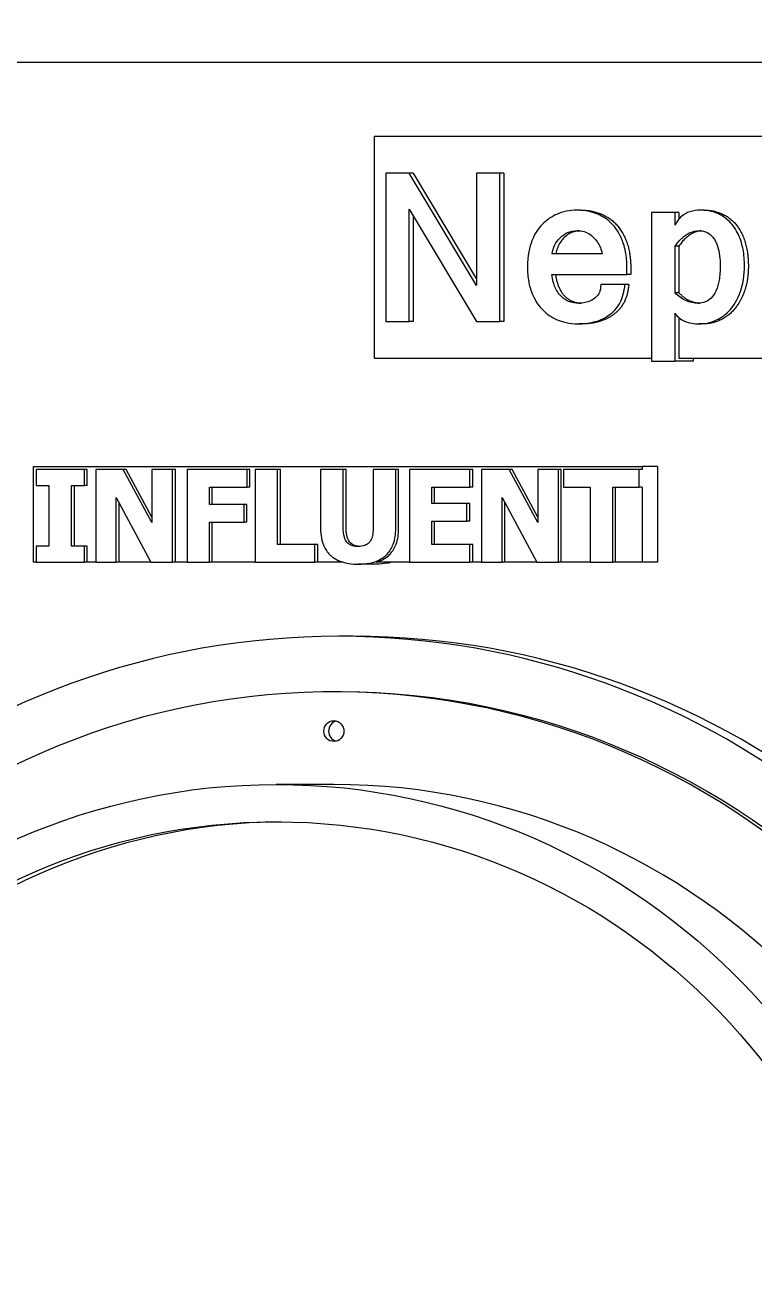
# Model space of a CAD drawing. Header units: inches. Extents: x 17 to 469, y 7 to 301.
# Drawn here: x 352.999 to 355.456, y 118.257 to 122.491 of the extents above; entities that cross this region are included whole.
import ezdxf

# ---------------------------------------------------------------- set-up
doc = ezdxf.new("R2010")
doc.units = ezdxf.units.IN
doc.header["$LTSCALE"] = 14
doc.header["$MEASUREMENT"] = 0
doc.layers.add('Dimension (ANSI)', color=7, linetype='Continuous', lineweight=25)
doc.layers.add('Visible (ANSI)', color=7, linetype='Continuous', lineweight=50)
doc.styles.add('MEMCOR Medium', font='arial.ttf')
doc.dimstyles.new('Default (ANSI)', dxfattribs={"dimscale": 14, "dimtxt": 0.15, "dimasz": 0.098425, "dimexe": 0.125, "dimexo": 0.0625, "dimgap": 0.031496, "dimtad": 0, "dimtih": 1, "dimtoh": 1, "dimdec": 4, "dimrnd": 1e-08, "dimzin": 3, "dimdsep": 46, "dimlunit": 5, "dimtxsty": 'MEMCOR Medium', "dimcen": 0.09, "dimdle": 0.393701, "dimclrd": 256, "dimclre": 256, "dimclrt": 256, "dimadec": 0, "dimazin": 1, "dimtfac": 0.8, "dimtofl": 0, "dimtmove": 0, "dimatfit": 3, "dimfxl": 1, "dimfrac": 1, "dimtolj": 1, "dimtzin": 4, "dimlwd": -1, "dimlwe": -1, "dimarcsym": 0})

# ---------------------------------------------------------------- blocks, each defined once
blk = doc.blocks.new('*D18')
at = {"layer": 'Defpoints', "color": 0, "transparency": 16777216}
for p in [(361.7677, 145.3089), (291.8161, 55.5849), (348.2608, 55.5849)]:
    blk.add_point(p, dxfattribs=at)
at = {"layer": 'Dimension (ANSI)', "transparency": 16777216}
for p, q in [((360.8927, 145.3089), (290.0661, 145.3089)), ((291.8161, 143.9309), (291.8161, 98.6436)), ((291.8161, 56.9628), (291.8161, 84.303)), ((347.3858, 55.5849), (290.0661, 55.5849))]:
    blk.add_line(p, q, dxfattribs=at)
for points in [[(291.5864, 143.9309), (292.0457, 143.9309), (291.8161, 145.3089)], [(291.5864, 56.9628), (292.0457, 56.9628), (291.8161, 55.5849)]]:
    blk.add_solid(points, dxfattribs=at)
at = {"layer": 'Dimension (ANSI)', "transparency": 16777216, "char_height": 2.1, "attachment_point": 5, "style": 'MEMCOR Medium'}
for s, insert in [('\\A1; \\fArial|b0|i0;89{\\H0.8x;\\S3#4;} in', (291.8161, 93.6305)), ('\\A1;[2279.0 mm]{\\P\\fArial|b0|i0;SHIPPING HEIGHT\\P\\fArial|b0|i0;REF.}', (291.8161, 86.4602))]:
    blk.add_mtext(s, dxfattribs=dict(at, insert=insert))

msp = doc.modelspace()

# ---------------------------------------------------------------- linework, layer by layer
at = {"layer": 'Visible (ANSI)', "linetype": 'Continuous', "lineweight": 18}
for p, q in [((351.55053, 122.36635), (362.96053, 122.36635)), ((354.17664, 122.11635), (360.33442, 122.11635)), ((354.17664, 121.36635), (354.17664, 122.11635)), ((354.21551, 121.99135), (354.21551, 121.49135)), ((354.29373, 121.99135), (354.21551, 121.99135)), ((354.30667, 121.99135), (354.29373, 121.99135)), ((354.52103, 121.6123), (354.29373, 121.99135)), ((354.30667, 121.99135), (354.52103, 121.63388)), ((354.59973, 121.99135), (354.52103, 121.99135)), ((354.52103, 121.99135), (354.52103, 121.6123)), ((354.61268, 121.99135), (354.59973, 121.99135)), ((354.59973, 121.49135), (354.59973, 121.99135)), ((354.61268, 121.99135), (354.61268, 121.49135)), ((354.29373, 121.8699), (354.52103, 121.49135)), ((354.29373, 121.49135), (354.29373, 121.8699)), ((354.30667, 121.84834), (354.30667, 121.49135)), ((354.87301, 121.86686), (354.86007, 121.86686)), ((355.19031, 121.85876), (355.11063, 121.85876)), ((355.11063, 121.85876), (355.11063, 121.35775)), ((355.19031, 121.81676), (355.19031, 121.85876)), ((355.20325, 121.85876), (355.19031, 121.85876)), ((355.20325, 121.85876), (355.20325, 121.83647)), ((355.2888, 121.86686), (355.27586, 121.86686)), ((355.19031, 121.58801), (355.19031, 121.7454)), ((355.20325, 121.7454), (355.19031, 121.7454)), ((355.20325, 121.7454), (355.20325, 121.58801)), ((354.94464, 121.71909), (354.7755, 121.71909)), ((355.02774, 121.64975), (355.02774, 121.67455)), ((355.04068, 121.67455), (355.04068, 121.64975)), ((354.77453, 121.64975), (355.02774, 121.64975)), ((355.02138, 121.61585), (354.93975, 121.61585)), ((355.03433, 121.61585), (355.02138, 121.61585)), ((355.04068, 121.64975), (355.02774, 121.64975)), ((355.20325, 121.58801), (355.19031, 121.58801)), ((354.21551, 121.49135), (354.29373, 121.49135)), ((354.30667, 121.49135), (354.29373, 121.49135)), ((354.52103, 121.49135), (354.59973, 121.49135)), ((354.61268, 121.49135), (354.59973, 121.49135)), ((355.19031, 121.35775), (355.19031, 121.51919)), ((355.20325, 121.50398), (355.20325, 121.36635)), ((354.87888, 121.48326), (354.86594, 121.48326)), ((355.28489, 121.48326), (355.27195, 121.48326)), ((355.11063, 121.36635), (354.17664, 121.36635)), ((360.33442, 121.36635), (355.20325, 121.36635)), ((355.25178, 121.36635), (355.25178, 121.35775)), ((355.11063, 121.35775), (355.19031, 121.35775)), ((355.25178, 121.35775), (355.19031, 121.35775)), ((353.0264, 121.00135), (355.07899, 121.00135)), ((353.0264, 120.67885), (353.0264, 121.00135)), ((353.19849, 120.99185), (353.03581, 120.99185)), ((353.03581, 120.99185), (353.03581, 120.93732)), ((353.20819, 120.99185), (353.19849, 120.99185)), ((353.19849, 120.93732), (353.19849, 120.99185)), ((353.20819, 120.93732), (353.20819, 120.99185)), ((353.3297, 120.99185), (353.2366, 120.99185)), ((353.2366, 120.99185), (353.2366, 120.67885)), ((353.3394, 120.99185), (353.3297, 120.99185)), ((353.42623, 120.81253), (353.3297, 120.99185)), ((353.42623, 120.83056), (353.3394, 120.99185)), ((353.49557, 120.99185), (353.42623, 120.99185)), ((353.42623, 120.99185), (353.42623, 120.81253)), ((353.50527, 120.99185), (353.49557, 120.99185)), ((353.49557, 120.67885), (353.49557, 120.99185)), ((353.50527, 120.67885), (353.50527, 120.99185)), ((353.74707, 120.99185), (353.5447, 120.99185)), ((353.5447, 120.99185), (353.5447, 120.67885)), ((353.75678, 120.99185), (353.74707, 120.99185)), ((353.74707, 120.93225), (353.74707, 120.99185)), ((353.75678, 120.93225), (353.75678, 120.99185)), ((353.84986, 120.99185), (353.77391, 120.99185)), ((353.77391, 120.99185), (353.77391, 120.67885)), ((353.85957, 120.99185), (353.84986, 120.99185)), ((353.84986, 120.73846), (353.84986, 120.99185)), ((353.85957, 120.73846), (353.85957, 120.99185)), ((354.07099, 120.99185), (353.99504, 120.99185)), ((353.99504, 120.99185), (353.99504, 120.79198)), ((354.08069, 120.99185), (354.07099, 120.99185)), ((354.07099, 120.79655), (354.07099, 120.99185)), ((354.08069, 120.79655), (354.08069, 120.99185)), ((354.24837, 120.99185), (354.17242, 120.99185)), ((354.17242, 120.99185), (354.17242, 120.79655)), ((354.25808, 120.99185), (354.24837, 120.99185)), ((354.24837, 120.79223), (354.24837, 120.99185)), ((354.25808, 120.79223), (354.25808, 120.99185)), ((354.49865, 120.99185), (354.29432, 120.99185)), ((354.29432, 120.99185), (354.29432, 120.67885)), ((354.50836, 120.99185), (354.49865, 120.99185)), ((354.49865, 120.93225), (354.49865, 120.99185)), ((354.50836, 120.93225), (354.50836, 120.99185)), ((354.63084, 120.99185), (354.53774, 120.99185)), ((354.53774, 120.99185), (354.53774, 120.67885)), ((354.64055, 120.99185), (354.63084, 120.99185)), ((354.72737, 120.81253), (354.63084, 120.99185)), ((354.72737, 120.83056), (354.64055, 120.99185)), ((354.79671, 120.99185), (354.72737, 120.99185)), ((354.72737, 120.99185), (354.72737, 120.81253)), ((354.80642, 120.99185), (354.79671, 120.99185)), ((354.79671, 120.67885), (354.79671, 120.99185)), ((354.80642, 120.67885), (354.80642, 120.99185)), ((355.06929, 120.99185), (354.81448, 120.99185)), ((354.81448, 120.99185), (354.81448, 120.93225)), ((355.07899, 120.99185), (355.06929, 120.99185)), ((355.06929, 120.93225), (355.06929, 120.99185)), ((355.07899, 121.00135), (355.07899, 120.99185)), ((355.13076, 121.00135), (355.07899, 121.00135)), ((355.13076, 121.00135), (355.13076, 120.67885)), ((353.03581, 120.93732), (353.07917, 120.93732)), ((353.07917, 120.93732), (353.07917, 120.73339)), ((353.15512, 120.93732), (353.19849, 120.93732)), ((353.15512, 120.73339), (353.15512, 120.93732)), ((353.16483, 120.73339), (353.16483, 120.93732)), ((353.20819, 120.93732), (353.19849, 120.93732)), ((353.30593, 120.89699), (353.42256, 120.67885)), ((353.30593, 120.67885), (353.30593, 120.89699)), ((353.62016, 120.93225), (353.74707, 120.93225)), ((353.62016, 120.87315), (353.62016, 120.93225)), ((353.62987, 120.87315), (353.62987, 120.93225)), ((353.75678, 120.93225), (353.74707, 120.93225)), ((354.36978, 120.87721), (354.36978, 120.93225)), ((354.36978, 120.93225), (354.49865, 120.93225)), ((354.37949, 120.87721), (354.37949, 120.93225)), ((354.50836, 120.93225), (354.49865, 120.93225)), ((354.60708, 120.67885), (354.60708, 120.89699)), ((354.60708, 120.89699), (354.7237, 120.67885)), ((354.81448, 120.93225), (354.90391, 120.93225)), ((354.90391, 120.93225), (354.90391, 120.67885)), ((354.97986, 120.93225), (355.06929, 120.93225)), ((354.97986, 120.67885), (354.97986, 120.93225)), ((354.98957, 120.67885), (354.98957, 120.93225)), ((355.07899, 120.93225), (355.06929, 120.93225)), ((355.07899, 120.93225), (355.07899, 120.67885)), ((353.31564, 120.67885), (353.31564, 120.87884)), ((353.73703, 120.87315), (353.62016, 120.87315)), ((353.73703, 120.81354), (353.73703, 120.87315)), ((353.74673, 120.87315), (353.73703, 120.87315)), ((353.74673, 120.81354), (353.74673, 120.87315)), ((354.48861, 120.87721), (354.36978, 120.87721)), ((354.49831, 120.87721), (354.48861, 120.87721)), ((354.48861, 120.8176), (354.48861, 120.87721)), ((354.49831, 120.8176), (354.49831, 120.87721)), ((354.61678, 120.67885), (354.61678, 120.87884)), ((353.62016, 120.67885), (353.62016, 120.81354)), ((353.62016, 120.81354), (353.73703, 120.81354)), ((353.62987, 120.67885), (353.62987, 120.81354)), ((353.74673, 120.81354), (353.73703, 120.81354)), ((354.36978, 120.8176), (354.48861, 120.8176)), ((354.36978, 120.73846), (354.36978, 120.8176)), ((354.37949, 120.73846), (354.37949, 120.8176)), ((354.49831, 120.8176), (354.48861, 120.8176)), ((353.03581, 120.73339), (353.03581, 120.67885)), ((353.07917, 120.73339), (353.03581, 120.73339)), ((353.19849, 120.73339), (353.15512, 120.73339)), ((353.19849, 120.67885), (353.19849, 120.73339)), ((353.20819, 120.73339), (353.19849, 120.73339)), ((353.20819, 120.67885), (353.20819, 120.73339)), ((353.97555, 120.73846), (353.84986, 120.73846)), ((353.98526, 120.73846), (353.97555, 120.73846)), ((353.97555, 120.67885), (353.97555, 120.73846)), ((353.98526, 120.67885), (353.98526, 120.73846)), ((354.49865, 120.73846), (354.36978, 120.73846)), ((354.50836, 120.73846), (354.49865, 120.73846)), ((354.49865, 120.67885), (354.49865, 120.73846)), ((354.50836, 120.67885), (354.50836, 120.73846)), ((353.03581, 120.67885), (353.0264, 120.67885)), ((353.03581, 120.67885), (353.19849, 120.67885)), ((353.20819, 120.67885), (353.19849, 120.67885)), ((353.2366, 120.67885), (353.20819, 120.67885)), ((353.2366, 120.67885), (353.30593, 120.67885)), ((353.31564, 120.67885), (353.30593, 120.67885)), ((353.42256, 120.67885), (353.31564, 120.67885)), ((353.42256, 120.67885), (353.49557, 120.67885)), ((353.50527, 120.67885), (353.49557, 120.67885)), ((353.5447, 120.67885), (353.50527, 120.67885)), ((353.5447, 120.67885), (353.62016, 120.67885)), ((353.62987, 120.67885), (353.62016, 120.67885)), ((353.77391, 120.67885), (353.62987, 120.67885)), ((353.77391, 120.67885), (353.97555, 120.67885)), ((353.98526, 120.67885), (353.97555, 120.67885)), ((354.07102, 120.67885), (353.98526, 120.67885)), ((354.18317, 120.67226), (354.1217, 120.67226)), ((354.29432, 120.67885), (354.18268, 120.67885)), ((354.29432, 120.67885), (354.49865, 120.67885)), ((354.50836, 120.67885), (354.49865, 120.67885)), ((354.53774, 120.67885), (354.50836, 120.67885)), ((354.53774, 120.67885), (354.60708, 120.67885)), ((354.61678, 120.67885), (354.60708, 120.67885)), ((354.7237, 120.67885), (354.61678, 120.67885)), ((354.7237, 120.67885), (354.79671, 120.67885)), ((354.80642, 120.67885), (354.79671, 120.67885)), ((354.90391, 120.67885), (354.80642, 120.67885)), ((354.90391, 120.67885), (354.97986, 120.67885)), ((354.98957, 120.67885), (354.97986, 120.67885)), ((355.07899, 120.67885), (354.98957, 120.67885)), ((355.08223, 120.67885), (355.07899, 120.67885)), ((355.13076, 120.67885), (355.08223, 120.67885)), ((354.10446, 120.42885), (354.05593, 120.42885)), ((354.05593, 120.24135), (354.03976, 120.24135)), ((354.03976, 119.92885), (353.84564, 119.92885))]:
    msp.add_line(p, q, dxfattribs=at)
for centre, major_axis, start_param, end_param in [((354.05593, 117.61635), (0, 2.8125), 3.6175293, 8.9488413), ((354.10446, 117.61635), (0, 2.8125), 3.6175293, 6.2831853), ((354.03976, 117.61635), (0, -2.625), 0.0653793, 6.1483141), ((354.05593, 117.61635), (0, 2.625), 3.2005798, 6.2831853), ((354.05593, 120.10875), (0, 0.035), 0.2415834, 2.9000092), ((354.03976, 117.61635), (0, 2.3125), 3.1415927, 6.2831853), ((353.87799, 117.61635), (0, 2.18642), 0.0076596, 3.1339331)]:
    msp.add_ellipse(centre, major_axis=major_axis, ratio=0.9659258, start_param=start_param, end_param=end_param, dxfattribs=at)
for centre, major_axis in [((354.03976, 120.10875), (0, -0.035)), ((353.84564, 117.61635), (0, 2.3125)), ((353.84564, 117.61635), (0, 2.18642))]:
    msp.add_ellipse(centre, major_axis=major_axis, ratio=0.9659258, dxfattribs=at)
for points, degree, knots in [([(354.86007, 121.86686), (354.84799, 121.86686), (354.83598, 121.86575), (354.81126, 121.86068), (354.80037, 121.85688), (354.77254, 121.84448), (354.75611, 121.83316), (354.7306, 121.80649), (354.71774, 121.78925), (354.69923, 121.74202), (354.6924, 121.71369), (354.6924, 121.67506)], 3, [-1.4919316, -1.4919316, -1.4919316, -1.4919316, -1.2903014, -1.2903014, -1.0712515, -1.0712515, -0.6411915, -0.6411915, -0.2943902, -0.2943902, 0, 0, 0, 0]), ([(355.02774, 121.67455), (355.02774, 121.69203), (355.02635, 121.70956), (355.0192, 121.74711), (355.01363, 121.76199), (354.99977, 121.79374), (354.98816, 121.80944), (354.96342, 121.83507), (354.94751, 121.84582), (354.91394, 121.86011), (354.8914, 121.86686), (354.86007, 121.86686)], 3, [-0.95374288, -0.95374288, -0.95374288, -0.95374288, -0.86423892, -0.86423892, -0.75775194, -0.75775194, -0.52950742, -0.52950742, -0.24718032, -0.24718032, 0, 0, 0, 0]), ([(355.27586, 121.86686), (355.2638, 121.86686), (355.25168, 121.86535), (355.23, 121.85805), (355.22069, 121.8529), (355.20317, 121.83776), (355.19593, 121.82784), (355.19031, 121.81676)], 3, [-0.27518447, -0.27518447, -0.27518447, -0.27518447, -0.18002451, -0.18002451, -0.0953991, -0.0953991, 0, 0, 0, 0]), ([(355.42446, 121.67809), (355.42446, 121.69718), (355.42291, 121.71627), (355.41678, 121.74831), (355.41242, 121.76611), (355.39639, 121.80084), (355.38642, 121.81578), (355.35913, 121.84281), (355.34403, 121.85107), (355.31467, 121.86363), (355.29544, 121.86686), (355.27586, 121.86686)], 3, [-0.55895589, -0.55895589, -0.55895589, -0.55895589, -0.42730196, -0.42730196, -0.33362764, -0.33362764, -0.25055777, -0.25055777, -0.15451105, -0.15451105, 0, 0, 0, 0]), ([(354.7755, 121.71909), (354.77728, 121.72965), (354.78034, 121.73987), (354.78956, 121.75855), (354.79539, 121.76666), (354.81031, 121.78153), (354.81869, 121.78724), (354.8381, 121.79558), (354.84893, 121.79753), (354.86007, 121.79753)], 3, [-0.31166749, -0.31166749, -0.31166749, -0.31166749, -0.23705054, -0.23705054, -0.16576507, -0.16576507, -0.0878526, -0.0878526, 0, 0, 0, 0]), ([(354.86655, 121.7973), (354.83839, 121.79532), (354.79431, 121.75401), (354.78844, 121.71909)], 2, [0.1016241, 0.1016241, 0.1016241, 1, 2, 2, 2]), ([(354.86007, 121.79753), (354.868, 121.79753), (354.87586, 121.79655), (354.89077, 121.79217), (354.89759, 121.78896), (354.9157, 121.77668), (354.92384, 121.76628), (354.93659, 121.74696), (354.94174, 121.73346), (354.94464, 121.71909)], 3, [-0.25145744, -0.25145744, -0.25145744, -0.25145744, -0.21404187, -0.21404187, -0.17828382, -0.17828382, -0.11189925, -0.11189925, 0, 0, 0, 0]), ([(355.19031, 121.7454), (355.19748, 121.75573), (355.20566, 121.76564), (355.22286, 121.78112), (355.23164, 121.78718), (355.25083, 121.79544), (355.2607, 121.79753), (355.27097, 121.79753)], 3, [-0.26084909, -0.26084909, -0.26084909, -0.26084909, -0.1639148, -0.1639148, -0.08102913, -0.08102913, 0, 0, 0, 0]), ([(355.27097, 121.79753), (355.27595, 121.79753), (355.28092, 121.79703), (355.29039, 121.79483), (355.29481, 121.79322), (355.30621, 121.78727), (355.31234, 121.78204), (355.32644, 121.76505), (355.33114, 121.75318), (355.34015, 121.72541), (355.34234, 121.70173), (355.34234, 121.67809)], 3, [-0.34391216, -0.34391216, -0.34391216, -0.34391216, -0.31786711, -0.31786711, -0.29318796, -0.29318796, -0.251195, -0.251195, -0.18010027, -0.18010027, 0, 0, 0, 0]), ([(354.6924, 121.67506), (354.6924, 121.65829), (354.69367, 121.6414), (354.69877, 121.61406), (354.70241, 121.59894), (354.72037, 121.5572), (354.73333, 121.54125), (354.7574, 121.51637), (354.77398, 121.50517), (354.80861, 121.49049), (354.83232, 121.48326), (354.86594, 121.48326)], 3, [-1.1520732, -1.1520732, -1.1520732, -1.1520732, -0.9328917, -0.9328917, -0.7880369, -0.7880369, -0.5752915, -0.5752915, -0.2652163, -0.2652163, 0, 0, 0, 0]), ([(355.34234, 121.67809), (355.34234, 121.66257), (355.34145, 121.64635), (355.33692, 121.6189), (355.33375, 121.60646), (355.3232, 121.58321), (355.31688, 121.57558), (355.30613, 121.56485), (355.29986, 121.56042), (355.28503, 121.55404), (355.27689, 121.55259), (355.26852, 121.55259)], 3, [-0.30290761, -0.30290761, -0.30290761, -0.30290761, -0.23644812, -0.23644812, -0.18377195, -0.18377195, -0.1266776, -0.1266776, -0.06597425, -0.06597425, 0, 0, 0, 0]), ([(355.27195, 121.48326), (355.29046, 121.48326), (355.30836, 121.48665), (355.3384, 121.49956), (355.3553, 121.50915), (355.38279, 121.53783), (355.39645, 121.55557), (355.42088, 121.61701), (355.42446, 121.65004), (355.42446, 121.67809)], 3, [-1.0037119, -1.0037119, -1.0037119, -1.0037119, -0.6558258, -0.6558258, -0.3924925, -0.3924925, -0.2137644, -0.2137644, 0, 0, 0, 0]), ([(354.86594, 121.55259), (354.85433, 121.55259), (354.84282, 121.55435), (354.82491, 121.56155), (354.8155, 121.56648), (354.80026, 121.58168), (354.79233, 121.59096), (354.78236, 121.61485), (354.77604, 121.63143), (354.77453, 121.64975)], 3, [-1.9615665, -1.9615665, -1.9615665, -1.9615665, -1.0582577, -1.0582577, -0.4670175, -0.4670175, -0.1401197, -0.1401197, 0, 0, 0, 0]), ([(354.78747, 121.64975), (354.78893, 121.63204), (354.80458, 121.59105), (354.82902, 121.56524), (354.85707, 121.55371), (354.8722, 121.55279)], 2, [0, 0, 0, 1, 2, 3, 3.8219239, 3.8219239, 3.8219239]), ([(354.86594, 121.48326), (354.88016, 121.48326), (354.89431, 121.48459), (354.91918, 121.48984), (354.93261, 121.49365), (354.95746, 121.50553), (354.9719, 121.51391), (354.99604, 121.53926), (355.0024, 121.55008), (355.01389, 121.57157), (355.01887, 121.59268), (355.02138, 121.61585)], 3, [-0.51058672, -0.51058672, -0.51058672, -0.51058672, -0.39585732, -0.39585732, -0.30581684, -0.30581684, -0.23379286, -0.23379286, -0.17764071, -0.17764071, 0, 0, 0, 0]), ([(354.93975, 121.61585), (354.93927, 121.60501), (354.93785, 121.59558), (354.93466, 121.58771), (354.93227, 121.58194), (354.91969, 121.56898), (354.91201, 121.56387), (354.89468, 121.55639), (354.88177, 121.55259), (354.86594, 121.55259)], 3, [-1.3567512, -1.3567512, -1.3567512, -1.3567512, -0.3873837, -0.3873837, -0.2508201, -0.2508201, -0.1248926, -0.1248926, 0, 0, 0, 0]), ([(355.26852, 121.55259), (355.26121, 121.55259), (355.25394, 121.55329), (355.23978, 121.55627), (355.23302, 121.55848), (355.21274, 121.56767), (355.20077, 121.57687), (355.19031, 121.58801)], 3, [-0.23235467, -0.23235467, -0.23235467, -0.23235467, -0.17463394, -0.17463394, -0.11837707, -0.11837707, 0, 0, 0, 0]), ([(355.19031, 121.51919), (355.1941, 121.51314), (355.19868, 121.50782), (355.20968, 121.49855), (355.21591, 121.49484), (355.2379, 121.48537), (355.25538, 121.48326), (355.27195, 121.48326)], 3, [-0.24235731, -0.24235731, -0.24235731, -0.24235731, -0.1875229, -0.1875229, -0.13070815, -0.13070815, 0, 0, 0, 0]), ([(353.99504, 120.79198), (353.99504, 120.78147), (353.99582, 120.77087), (353.99945, 120.75134), (354.00207, 120.74234), (354.01083, 120.72254), (354.01762, 120.71261), (354.0328, 120.69788), (354.0435, 120.68911), (354.08, 120.67483), (354.10121, 120.67226), (354.1217, 120.67226)], 3, [-0.82187798, -0.82187798, -0.82187798, -0.82187798, -0.6544335, -0.6544335, -0.50490958, -0.50490958, -0.30747841, -0.30747841, -0.16166829, -0.16166829, 0, 0, 0, 0]), ([(354.1217, 120.73187), (354.11664, 120.73187), (354.11148, 120.73229), (354.10223, 120.73433), (354.09806, 120.73579), (354.09012, 120.74022), (354.08658, 120.74317), (354.08096, 120.75021), (354.07781, 120.75528), (354.072, 120.77362), (354.07099, 120.78555), (354.07099, 120.79655)], 3, [-0.35781975, -0.35781975, -0.35781975, -0.35781975, -0.28180287, -0.28180287, -0.21609433, -0.21609433, -0.14668132, -0.14668132, -0.08378729, -0.08378729, 0, 0, 0, 0]), ([(354.12654, 120.732), (354.12307, 120.7322), (354.1196, 120.73264), (354.11194, 120.73433), (354.10776, 120.73579), (354.09983, 120.74022), (354.09628, 120.74317), (354.09066, 120.75021), (354.08752, 120.75528), (354.0817, 120.77362), (354.08069, 120.78555), (354.08069, 120.79655)], 3, [-0.33356723, -0.33356723, -0.33356723, -0.33356723, -0.28180287, -0.28180287, -0.21609433, -0.21609433, -0.14668132, -0.14668132, -0.08378729, -0.08378729, 0, 0, 0, 0]), ([(354.17242, 120.79655), (354.17242, 120.78897), (354.17196, 120.78111), (354.16967, 120.76763), (354.16805, 120.76152), (354.16314, 120.75086), (354.16031, 120.74696), (354.1534, 120.7402), (354.14903, 120.73751), (354.13712, 120.73283), (354.12929, 120.73187), (354.1217, 120.73187)], 3, [-0.21736344, -0.21736344, -0.21736344, -0.21736344, -0.17163752, -0.17163752, -0.13475897, -0.13475897, -0.10039019, -0.10039019, -0.05983154, -0.05983154, 0, 0, 0, 0]), ([(354.1217, 120.67226), (354.13395, 120.67226), (354.14639, 120.67315), (354.1689, 120.67734), (354.17924, 120.68035), (354.20295, 120.69118), (354.21258, 120.6991), (354.22838, 120.71596), (354.23502, 120.72694), (354.24605, 120.75597), (354.24837, 120.77424), (354.24837, 120.79223)], 3, [-0.43360447, -0.43360447, -0.43360447, -0.43360447, -0.37067396, -0.37067396, -0.3160228, -0.3160228, -0.237534, -0.237534, -0.13714171, -0.13714171, 0, 0, 0, 0]), ([(354.18268, 120.67885), (354.18813, 120.68046), (354.19349, 120.68242), (354.21265, 120.69118), (354.22228, 120.6991), (354.23809, 120.71596), (354.24473, 120.72694), (354.25575, 120.75597), (354.25808, 120.77424), (354.25808, 120.79223)], 3, [-0.34514763, -0.34514763, -0.34514763, -0.34514763, -0.3160228, -0.3160228, -0.237534, -0.237534, -0.13714171, -0.13714171, 0, 0, 0, 0]), ([(354.23444, 120.67885), (354.22966, 120.67744), (354.2248, 120.6763), (354.20786, 120.67315), (354.19542, 120.67226), (354.18317, 120.67226)], 3, [0.345147629, 0.345147629, 0.345147629, 0.345147629, 0.370673963, 0.370673963, 0.433604472, 0.433604472, 0.433604472, 0.433604472])]:
    msp.add_open_spline(points, degree=degree, knots=knots, dxfattribs=at)
for points in [[(354.87301, 121.86686), (354.91065, 121.86686), (354.97322, 121.84054), (355.01722, 121.78994), (355.04068, 121.71858), (355.04068, 121.67455)], [(355.2888, 121.86686), (355.32399, 121.86686), (355.38021, 121.83903), (355.41834, 121.78892), (355.4374, 121.71909), (355.4374, 121.67809)], [(355.27736, 121.79724), (355.23675, 121.79367), (355.20325, 121.7454)], [(355.4374, 121.67809), (355.4374, 121.63457), (355.41443, 121.56271), (355.37385, 121.5116), (355.31764, 121.48326), (355.28489, 121.48326)], [(355.03433, 121.61585), (355.02993, 121.57536), (355.00304, 121.52931), (354.96198, 121.49894), (354.9087, 121.48326), (354.87888, 121.48326)], [(355.20325, 121.58801), (355.23379, 121.55547), (355.27423, 121.55282)]]:
    msp.add_open_spline(points, degree=2, dxfattribs=at)

# ---------------------------------------------------------------- dimensions: what is measured, and where the dimension line sits
at = {"layer": 'Dimension (ANSI)'}
dim = msp.add_linear_dim(base=(291.81609, 55.58489), p1=(361.76771, 145.30889), p2=(348.26076, 55.58489), angle=90, text=' \\fArial|b0|i0;<> in\\X[2279.0 mm]{\\P\\fArial|b0|i0;SHIPPING HEIGHT\\P\\fArial|b0|i0;REF.}', dimstyle='Default (ANSI)', override={"dimgap": 0.031496, "dimdec": 4, "dimpost": '', "dimtol": 0, "dimlim": 0, "dimtp": 0, "dimtm": 0, "dimtdec": 2, "dimatfit": 1}, dxfattribs=at)
dim.commit()
dim.dimension.update_dxf_attribs({"geometry": '*D18', "text_midpoint": (291.81609, 91.4733), "dimtype": 160})

doc.saveas('drawing.dxf')
